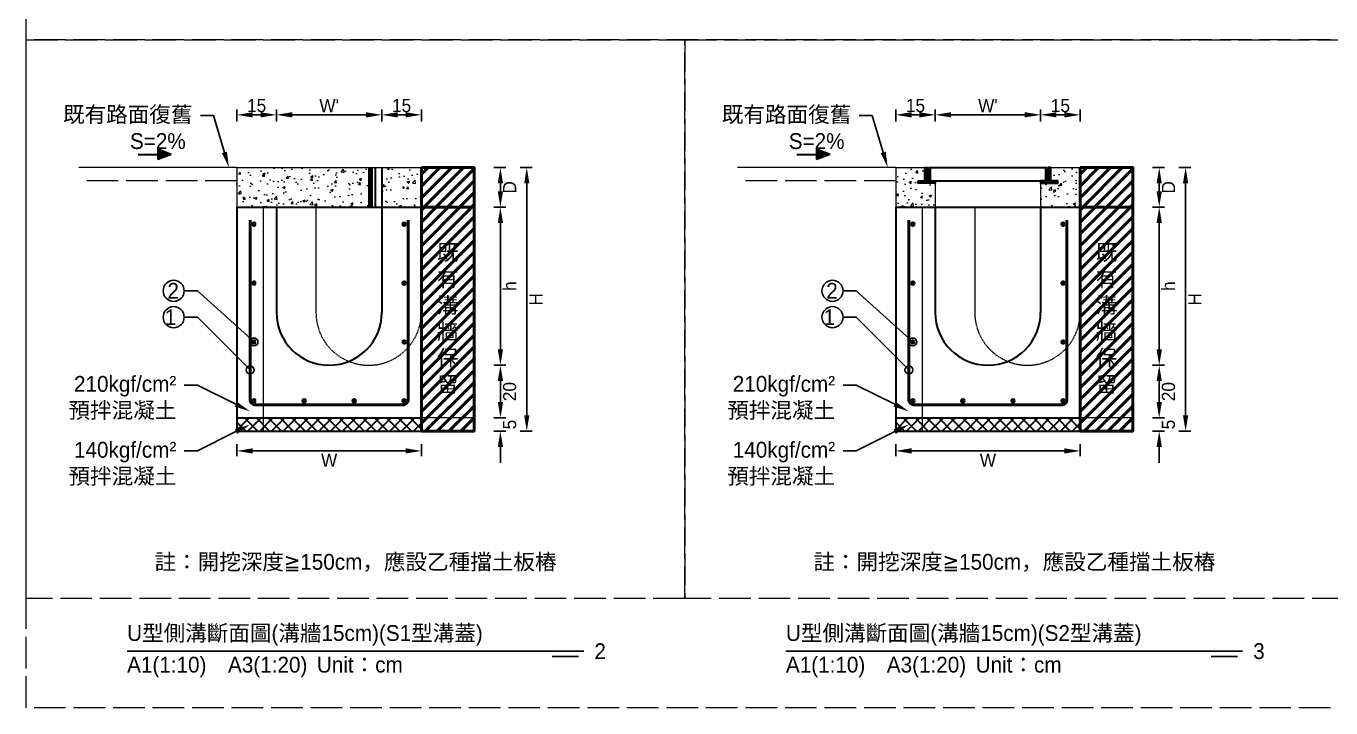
# Model space of a CAD drawing. Extents: x -8520 to 1950, y -2159 to 466.
# Drawn here: x -7590 to -7094.9, y -507 to -248.3 of the extents above; entities that cross this region are included whole.
import ezdxf
from ezdxf import colors
from ezdxf.entities.mleader import LeaderData, LeaderLine
from ezdxf.math import Vec2, Vec3

# ---------------------------------------------------------------- set-up
doc = ezdxf.new("R2010")
doc.units = 0
doc.header["$MEASUREMENT"] = 0
doc.linetypes.add('ACAD_ISO02W100', pattern=[15, 12, -3])
doc.linetypes.add('HIDDEN', pattern=[0.375, 0.25, -0.125])
for name, color, linetype, lineweight in [('一、3.基本-變更', 1, 'Continuous', 50), ('二、1.繪圖-既有設施', 8, 'Continuous', 20), ('二、2.繪圖-施作項目', 181, 'Continuous', 30), ('二、3.繪圖-排水流向', 170, 'Continuous', 30), ('二、4.繪圖-設計鋪面', 40, 'Continuous', 20), ('二、5.繪圖-鋼筋', 60, 'Continuous', 50), ('二、6.繪圖-其他施作項目', 35, 'Continuous', 30)]:
    doc.layers.add(name, color=color, linetype=linetype, lineweight=lineweight)
doc.layers.add('一、4.基本-隱藏', color=9, linetype='ACAD_ISO02W100', lineweight=20, plot=False)
doc.layers.add('三、3.文字-註解文字', color=2, linetype='Continuous')
doc.styles.add('次圖名(詳圖)', font='MS PGothic.ttf', dxfattribs={"height": 6})
doc.styles.add('註解文字(詳圖)', font='MS PGothic.ttf', dxfattribs={"height": 5})
doc.dimstyles.new('註解文字(詳圖)', dxfattribs={"dimtxt": 6, "dimasz": 6, "dimexe": 2, "dimexo": 5, "dimgap": 1, "dimtad": 2, "dimzin": 0, "dimdsep": 46, "dimtxsty": '註解文字(詳圖)', "dimcen": 0.1, "dimclrd": 256, "dimclre": 256, "dimclrt": 256, "dimadec": 0, "dimazin": 0, "dimtfac": 1, "dimtofl": 0, "dimtmove": 0, "dimatfit": 3, "dimfxlon": 1, "dimtolj": 1, "dimtzin": 0, "dimlwd": -1, "dimlwe": -1, "dimarcsym": 1})
pattern_1 = [(50, (-5904.236, -713.171), (9.109233, -0.796954), [0.9525, -10.4775]), (355, (-5904.236, -713.171), (-1.76217, 9.55284), [0.762, -8.38203]), (100.45144, (-5903.477, -713.2375), (7.34706, 8.75589), [0.8095, -8.90451]), (46.1842, (-5904.236, -710.631), (13.55395, -2.10212), [1.42875, -15.71625]), (96.6356, (-5903.107, -710.806), (11.87021, 12.37131), [1.21425, -13.35678]), (351.1842, (-5904.236, -710.631), (11.8702, 12.3713), [1.143, -12.57299]), (21, (-5902.966, -711.266), (7.58072, -5.11326), [0.9525, -10.4775]), (326, (-5902.966, -711.266), (3.0901, 9.2094), [0.762, -8.382]), (71.45144, (-5902.334, -711.692), (10.67082, 4.09614), [0.8095, -8.904497]), (37.5, (-5904.236, -713.171), (0.15443, 4.227752), [0, -8.2804, 0, -8.509, 0, -8.41375]), (7.5, (-5904.236, -713.171), (3.340983, 5.009029), [0, -4.8514, 0, -8.0899, 0, -3.20675]), (327.5, (-5907.0682, -713.171), (6.77953, -0.286437), [0, -3.175, 0, -9.906, 0, -13.1445]), (317.5, (-5908.338, -713.171), (7.40646, 1.271325), [0, -4.1275, 0, -6.5786, 0, -9.3345])]

# ---------------------------------------------------------------- blocks, each defined once
blk = doc.blocks.new('排水流向')
at = {"layer": '二、3.繪圖-排水流向'}
h = blk.add_hatch(color=256, dxfattribs=at)
h.dxf.hatch_style = 1
h.paths.add_polyline_path([(0, 1), (0, -1), (2.5, 0)])
for points in [[(-3.75, 0), (0, 0)], [(0, 1), (0, -1)], [(2.5, 0), (0, 1)], [(2.5, 0), (0, -1)]]:
    blk.add_lwpolyline(points, dxfattribs=at)
blk = doc.blocks.new('_Small')
at = {"color": 0, "linetype": 'ByBlock', "lineweight": -2}
blk.add_circle((0, 0), 0.25, dxfattribs=at)
blk = doc.blocks.new('*D323')
at = {"layer": 'Defpoints', "color": 0, "transparency": 16777216}
for p in [(-7245, -282), (-7245, -317), (-7205, -317)]:
    blk.add_point(p, dxfattribs=at)
at = {"layer": '三、3.文字-註解文字', "transparency": 16777216}
for p, q in [((-7245, -284.5), (-7245, -280)), ((-7211, -282), (-7239, -282)), ((-7205, -284.5), (-7205, -280))]:
    blk.add_line(p, q, dxfattribs=at)
for points in [[(-7239, -281), (-7239, -283), (-7245, -282)], [(-7211, -281), (-7211, -283), (-7205, -282)]]:
    blk.add_solid(points, dxfattribs=at)
at = {"layer": '三、3.文字-註解文字', "transparency": 16777216, "insert": (-7225, -278.5), "char_height": 5, "attachment_point": 5, "style": '註解文字(詳圖)'}
blk.add_mtext("\\A1;W'", dxfattribs=at)
blk = doc.blocks.new('*D324')
at = {"layer": 'Defpoints', "color": 0, "transparency": 16777216}
for p in [(-7260, -282), (-7260, -317), (-7245, -317)]:
    blk.add_point(p, dxfattribs=at)
at = {"layer": '三、3.文字-註解文字', "transparency": 16777216}
for p, q in [((-7260, -284.5), (-7260, -280)), ((-7251, -282), (-7254, -282)), ((-7245, -284.5), (-7245, -280))]:
    blk.add_line(p, q, dxfattribs=at)
for points in [[(-7254, -281), (-7254, -283), (-7260, -282)], [(-7251, -281), (-7251, -283), (-7245, -282)]]:
    blk.add_solid(points, dxfattribs=at)
at = {"layer": '三、3.文字-註解文字', "transparency": 16777216, "insert": (-7252.5, -278.5), "char_height": 5, "attachment_point": 5, "style": '註解文字(詳圖)'}
blk.add_mtext('\\A1;15', dxfattribs=at)
blk = doc.blocks.new('*D325')
at = {"layer": 'Defpoints', "color": 0, "transparency": 16777216}
for p in [(-7205, -282), (-7205, -317), (-7190, -317)]:
    blk.add_point(p, dxfattribs=at)
at = {"layer": '三、3.文字-註解文字', "transparency": 16777216}
for p, q in [((-7205, -284.5), (-7205, -280)), ((-7196, -282), (-7199, -282)), ((-7190, -284.5), (-7190, -280))]:
    blk.add_line(p, q, dxfattribs=at)
for points in [[(-7199, -281), (-7199, -283), (-7205, -282)], [(-7196, -281), (-7196, -283), (-7190, -282)]]:
    blk.add_solid(points, dxfattribs=at)
at = {"layer": '三、3.文字-註解文字', "transparency": 16777216, "insert": (-7197.5, -278.5), "char_height": 5, "attachment_point": 5, "style": '註解文字(詳圖)'}
blk.add_mtext('\\A1;15', dxfattribs=at)
blk = doc.blocks.new('*D326')
at = {"layer": 'Defpoints', "color": 0, "transparency": 16777216}
for p in [(-7495, -282), (-7495, -317), (-7455, -317)]:
    blk.add_point(p, dxfattribs=at)
at = {"layer": '三、3.文字-註解文字', "transparency": 16777216}
for p, q in [((-7495, -284.5), (-7495, -280)), ((-7461, -282), (-7489, -282)), ((-7455, -284.5), (-7455, -280))]:
    blk.add_line(p, q, dxfattribs=at)
for points in [[(-7489, -281), (-7489, -283), (-7495, -282)], [(-7461, -281), (-7461, -283), (-7455, -282)]]:
    blk.add_solid(points, dxfattribs=at)
at = {"layer": '三、3.文字-註解文字', "transparency": 16777216, "insert": (-7475, -278.5), "char_height": 5, "attachment_point": 5, "style": '註解文字(詳圖)'}
blk.add_mtext("\\A1;W'", dxfattribs=at)
blk = doc.blocks.new('*D327')
at = {"layer": 'Defpoints', "color": 0, "transparency": 16777216}
for p in [(-7510, -282), (-7510, -317), (-7495, -317)]:
    blk.add_point(p, dxfattribs=at)
at = {"layer": '三、3.文字-註解文字', "transparency": 16777216}
for p, q in [((-7510, -284.5), (-7510, -280)), ((-7501, -282), (-7504, -282)), ((-7495, -284.5), (-7495, -280))]:
    blk.add_line(p, q, dxfattribs=at)
for points in [[(-7504, -281), (-7504, -283), (-7510, -282)], [(-7501, -281), (-7501, -283), (-7495, -282)]]:
    blk.add_solid(points, dxfattribs=at)
at = {"layer": '三、3.文字-註解文字', "transparency": 16777216, "insert": (-7502.5, -278.5), "char_height": 5, "attachment_point": 5, "style": '註解文字(詳圖)'}
blk.add_mtext('\\A1;15', dxfattribs=at)
blk = doc.blocks.new('*D328')
at = {"layer": 'Defpoints', "color": 0, "transparency": 16777216}
for p in [(-7455, -282), (-7455, -317), (-7440, -317)]:
    blk.add_point(p, dxfattribs=at)
at = {"layer": '三、3.文字-註解文字', "transparency": 16777216}
for p, q in [((-7455, -284.5), (-7455, -280)), ((-7446, -282), (-7449, -282)), ((-7440, -284.5), (-7440, -280))]:
    blk.add_line(p, q, dxfattribs=at)
for points in [[(-7449, -281), (-7449, -283), (-7455, -282)], [(-7446, -281), (-7446, -283), (-7440, -282)]]:
    blk.add_solid(points, dxfattribs=at)
at = {"layer": '三、3.文字-註解文字', "transparency": 16777216, "insert": (-7447.5, -278.5), "char_height": 5, "attachment_point": 5, "style": '註解文字(詳圖)'}
blk.add_mtext('\\A1;15', dxfattribs=at)
blk = doc.blocks.new('*D337')
at = {"layer": 'Defpoints', "color": 0, "transparency": 16777216}
for p in [(-7260, -402), (-7190, -402), (-7260, -409.5)]:
    blk.add_point(p, dxfattribs=at)
at = {"layer": '三、3.文字-註解文字', "transparency": 16777216}
for p, q in [((-7260, -407), (-7260, -411.5)), ((-7196, -409.5), (-7254, -409.5)), ((-7190, -407), (-7190, -411.5))]:
    blk.add_line(p, q, dxfattribs=at)
for points in [[(-7254, -408.5), (-7254, -410.5), (-7260, -409.5)], [(-7196, -408.5), (-7196, -410.5), (-7190, -409.5)]]:
    blk.add_solid(points, dxfattribs=at)
at = {"layer": '三、3.文字-註解文字', "transparency": 16777216, "insert": (-7225, -413), "char_height": 5, "attachment_point": 5, "style": '註解文字(詳圖)'}
blk.add_mtext('\\A1;W', dxfattribs=at)
blk = doc.blocks.new('*D338')
at = {"layer": 'Defpoints', "color": 0, "transparency": 16777216}
for p in [(-7510, -402), (-7440, -402), (-7510, -409.5)]:
    blk.add_point(p, dxfattribs=at)
at = {"layer": '三、3.文字-註解文字', "transparency": 16777216}
for p, q in [((-7510, -407), (-7510, -411.5)), ((-7446, -409.5), (-7504, -409.5)), ((-7440, -407), (-7440, -411.5))]:
    blk.add_line(p, q, dxfattribs=at)
for points in [[(-7504, -408.5), (-7504, -410.5), (-7510, -409.5)], [(-7446, -408.5), (-7446, -410.5), (-7440, -409.5)]]:
    blk.add_solid(points, dxfattribs=at)
at = {"layer": '三、3.文字-註解文字', "transparency": 16777216, "insert": (-7475, -413), "char_height": 5, "attachment_point": 5, "style": '註解文字(詳圖)'}
blk.add_mtext('\\A1;W', dxfattribs=at)
blk = doc.blocks.new('*D351')
at = {"layer": 'Defpoints', "color": 0, "transparency": 16777216}
for p in [(-7225, -317), (-7160, -317), (-7225, -377)]:
    blk.add_point(p, dxfattribs=at)
at = {"layer": '三、3.文字-註解文字', "transparency": 16777216}
for p, q in [((-7162.5, -317), (-7158, -317)), ((-7160, -371), (-7160, -323)), ((-7162.5, -377), (-7158, -377))]:
    blk.add_line(p, q, dxfattribs=at)
for points in [[(-7161, -323), (-7159, -323), (-7160, -317)], [(-7161, -371), (-7159, -371), (-7160, -377)]]:
    blk.add_solid(points, dxfattribs=at)
at = {"layer": '三、3.文字-註解文字', "transparency": 16777216, "insert": (-7156.5, -347), "char_height": 5, "attachment_point": 5, "rotation": 90, "style": '註解文字(詳圖)'}
blk.add_mtext('\\A1;h', dxfattribs=at)
blk = doc.blocks.new('*D352')
at = {"layer": 'Defpoints', "color": 0, "transparency": 16777216}
for p in [(-7225, -377), (-7225, -397), (-7160, -397)]:
    blk.add_point(p, dxfattribs=at)
at = {"layer": '三、3.文字-註解文字', "transparency": 16777216}
for p, q in [((-7162.5, -377), (-7158, -377)), ((-7160, -383), (-7160, -391)), ((-7162.5, -397), (-7158, -397))]:
    blk.add_line(p, q, dxfattribs=at)
for points in [[(-7161, -383), (-7159, -383), (-7160, -377)], [(-7161, -391), (-7159, -391), (-7160, -397)]]:
    blk.add_solid(points, dxfattribs=at)
at = {"layer": '三、3.文字-註解文字', "transparency": 16777216, "insert": (-7156.5, -387), "char_height": 5, "attachment_point": 5, "rotation": 90, "style": '註解文字(詳圖)'}
blk.add_mtext('\\A1;20', dxfattribs=at)
blk = doc.blocks.new('*D353')
at = {"layer": 'Defpoints', "color": 0, "transparency": 16777216}
for p in [(-7225, -397), (-7225, -402), (-7160, -402)]:
    blk.add_point(p, dxfattribs=at)
at = {"layer": '三、3.文字-註解文字', "transparency": 16777216}
for p, q in [((-7160, -391), (-7160, -385)), ((-7162.5, -397), (-7158, -397)), ((-7162.5, -402), (-7158, -402)), ((-7160, -408), (-7160, -414))]:
    blk.add_line(p, q, dxfattribs=at)
for points in [[(-7161, -391), (-7159, -391), (-7160, -397)], [(-7161, -408), (-7159, -408), (-7160, -402)]]:
    blk.add_solid(points, dxfattribs=at)
at = {"layer": '三、3.文字-註解文字', "transparency": 16777216, "insert": (-7156.5, -399.5), "char_height": 5, "attachment_point": 5, "rotation": 90, "style": '註解文字(詳圖)'}
blk.add_mtext('\\A1;5', dxfattribs=at)
blk = doc.blocks.new('*D354')
at = {"layer": 'Defpoints', "color": 0, "transparency": 16777216}
for p in [(-7170, -302), (-7160, -302), (-7170, -317)]:
    blk.add_point(p, dxfattribs=at)
at = {"layer": '三、3.文字-註解文字', "transparency": 16777216}
for p, q in [((-7162.5, -302), (-7158, -302)), ((-7160, -311), (-7160, -308)), ((-7162.5, -317), (-7158, -317))]:
    blk.add_line(p, q, dxfattribs=at)
for points in [[(-7161, -308), (-7159, -308), (-7160, -302)], [(-7161, -311), (-7159, -311), (-7160, -317)]]:
    blk.add_solid(points, dxfattribs=at)
at = {"layer": '三、3.文字-註解文字', "transparency": 16777216, "insert": (-7156.5, -309.5), "char_height": 5, "attachment_point": 5, "rotation": 90, "style": '註解文字(詳圖)'}
blk.add_mtext('\\A1;D', dxfattribs=at)
blk = doc.blocks.new('*D355')
at = {"layer": 'Defpoints', "color": 0, "transparency": 16777216}
for p in [(-7170, -302), (-7150, -302), (-7170, -402)]:
    blk.add_point(p, dxfattribs=at)
at = {"layer": '三、3.文字-註解文字', "transparency": 16777216}
for p, q in [((-7152.5, -302), (-7148, -302)), ((-7150, -396), (-7150, -308)), ((-7152.5, -402), (-7148, -402))]:
    blk.add_line(p, q, dxfattribs=at)
for points in [[(-7151, -308), (-7149, -308), (-7150, -302)], [(-7151, -396), (-7149, -396), (-7150, -402)]]:
    blk.add_solid(points, dxfattribs=at)
at = {"layer": '三、3.文字-註解文字', "transparency": 16777216, "insert": (-7146.5, -352), "char_height": 5, "attachment_point": 5, "rotation": 90, "style": '註解文字(詳圖)'}
blk.add_mtext('\\A1;H', dxfattribs=at)
blk = doc.blocks.new('*D356')
at = {"layer": 'Defpoints', "color": 0, "transparency": 16777216}
for p in [(-7475, -317), (-7410, -317), (-7475, -377)]:
    blk.add_point(p, dxfattribs=at)
at = {"layer": '三、3.文字-註解文字', "transparency": 16777216}
for p, q in [((-7412.5, -317), (-7408, -317)), ((-7410, -371), (-7410, -323)), ((-7412.5, -377), (-7408, -377))]:
    blk.add_line(p, q, dxfattribs=at)
for points in [[(-7411, -323), (-7409, -323), (-7410, -317)], [(-7411, -371), (-7409, -371), (-7410, -377)]]:
    blk.add_solid(points, dxfattribs=at)
at = {"layer": '三、3.文字-註解文字', "transparency": 16777216, "insert": (-7406.5, -347), "char_height": 5, "attachment_point": 5, "rotation": 90, "style": '註解文字(詳圖)'}
blk.add_mtext('\\A1;h', dxfattribs=at)
blk = doc.blocks.new('*D357')
at = {"layer": 'Defpoints', "color": 0, "transparency": 16777216}
for p in [(-7475, -377), (-7475, -397), (-7410, -397)]:
    blk.add_point(p, dxfattribs=at)
at = {"layer": '三、3.文字-註解文字', "transparency": 16777216}
for p, q in [((-7412.5, -377), (-7408, -377)), ((-7410, -383), (-7410, -391)), ((-7412.5, -397), (-7408, -397))]:
    blk.add_line(p, q, dxfattribs=at)
for points in [[(-7411, -383), (-7409, -383), (-7410, -377)], [(-7411, -391), (-7409, -391), (-7410, -397)]]:
    blk.add_solid(points, dxfattribs=at)
at = {"layer": '三、3.文字-註解文字', "transparency": 16777216, "insert": (-7406.5, -387), "char_height": 5, "attachment_point": 5, "rotation": 90, "style": '註解文字(詳圖)'}
blk.add_mtext('\\A1;20', dxfattribs=at)
blk = doc.blocks.new('*D358')
at = {"layer": 'Defpoints', "color": 0, "transparency": 16777216}
for p in [(-7475, -397), (-7475, -402), (-7410, -402)]:
    blk.add_point(p, dxfattribs=at)
at = {"layer": '三、3.文字-註解文字', "transparency": 16777216}
for p, q in [((-7410, -391), (-7410, -385)), ((-7412.5, -397), (-7408, -397)), ((-7412.5, -402), (-7408, -402)), ((-7410, -408), (-7410, -414))]:
    blk.add_line(p, q, dxfattribs=at)
for points in [[(-7411, -391), (-7409, -391), (-7410, -397)], [(-7411, -408), (-7409, -408), (-7410, -402)]]:
    blk.add_solid(points, dxfattribs=at)
at = {"layer": '三、3.文字-註解文字', "transparency": 16777216, "insert": (-7406.5, -399.5), "char_height": 5, "attachment_point": 5, "rotation": 90, "style": '註解文字(詳圖)'}
blk.add_mtext('\\A1;5', dxfattribs=at)
blk = doc.blocks.new('*D359')
at = {"layer": 'Defpoints', "color": 0, "transparency": 16777216}
for p in [(-7420, -302), (-7410, -302), (-7420, -317)]:
    blk.add_point(p, dxfattribs=at)
at = {"layer": '三、3.文字-註解文字', "transparency": 16777216}
for p, q in [((-7412.5, -302), (-7408, -302)), ((-7410, -311), (-7410, -308)), ((-7412.5, -317), (-7408, -317))]:
    blk.add_line(p, q, dxfattribs=at)
for points in [[(-7411, -308), (-7409, -308), (-7410, -302)], [(-7411, -311), (-7409, -311), (-7410, -317)]]:
    blk.add_solid(points, dxfattribs=at)
at = {"layer": '三、3.文字-註解文字', "transparency": 16777216, "insert": (-7406.5, -309.5), "char_height": 5, "attachment_point": 5, "rotation": 90, "style": '註解文字(詳圖)'}
blk.add_mtext('\\A1;D', dxfattribs=at)
blk = doc.blocks.new('*D360')
at = {"layer": 'Defpoints', "color": 0, "transparency": 16777216}
for p in [(-7420, -302), (-7400, -302), (-7420, -402)]:
    blk.add_point(p, dxfattribs=at)
at = {"layer": '三、3.文字-註解文字', "transparency": 16777216}
for p, q in [((-7402.5, -302), (-7398, -302)), ((-7400, -396), (-7400, -308)), ((-7402.5, -402), (-7398, -402))]:
    blk.add_line(p, q, dxfattribs=at)
for points in [[(-7401, -308), (-7399, -308), (-7400, -302)], [(-7401, -396), (-7399, -396), (-7400, -402)]]:
    blk.add_solid(points, dxfattribs=at)
at = {"layer": '三、3.文字-註解文字', "transparency": 16777216, "insert": (-7396.5, -352), "char_height": 5, "attachment_point": 5, "rotation": 90, "style": '註解文字(詳圖)'}
blk.add_mtext('\\A1;H', dxfattribs=at)

msp = doc.modelspace()

# ---------------------------------------------------------------- hatches: boundary and pattern name
at = {"layer": '一、3.基本-變更'}
h = msp.add_hatch(dxfattribs=at)
h.set_pattern_fill('ANSI31', color=256)
h.set_pattern_definition([(45, (-6154.236, -751.9498), (-2.245064, 2.245064), [])])
h.paths.add_polyline_path([(-7440, -317), (-7420, -317), (-7420, -302), (-7440, -302)])
h = msp.add_hatch(dxfattribs=at)
h.set_pattern_fill('ANSI31', color=256)
h.set_pattern_definition([(45, (-5904.236, -751.9498), (-2.245064, 2.245064), [])])
h.paths.add_polyline_path([(-7190, -317), (-7170, -317), (-7170, -302), (-7190, -302)])
h = msp.add_hatch(dxfattribs=at)
h.set_pattern_fill('ANSI31', color=256)
h.set_pattern_definition([(45, (-7571.34, -934.4594), (-2.245064, 2.245064), [])])
h.paths.add_polyline_path([(-7420, -317), (-7440, -317), (-7440, -397), (-7420, -397)])
h.paths.add_polyline_path([(-7420, -397), (-7440, -397), (-7440, -402), (-7420, -402)])
h = msp.add_hatch(dxfattribs=at)
h.set_pattern_fill('ANSI31', color=256)
h.set_pattern_definition([(45, (-7321.34, -934.4594), (-2.245064, 2.245064), [])])
h.paths.add_polyline_path([(-7170, -317), (-7190, -317), (-7190, -397), (-7170, -397)])
h.paths.add_polyline_path([(-7170, -397), (-7190, -397), (-7190, -402), (-7170, -402)])
at = {"layer": '二、1.繪圖-既有設施'}
h = msp.add_hatch(dxfattribs=at)
h.set_pattern_fill('AR-CONC', color=256, scale=0.05)
h.set_pattern_definition([(50, (-6154.236, -751.95), (9.109233, -0.796954), [0.9525, -10.4775]), (355, (-6154.236, -751.95), (-1.76217, 9.55284), [0.762, -8.38203]), (100.45144, (-6153.477, -752.016), (7.34706, 8.75589), [0.8095, -8.90451]), (46.1842, (-6154.236, -749.41), (13.55395, -2.10212), [1.42875, -15.71625]), (96.6356, (-6153.107, -749.585), (11.87021, 12.37131), [1.21425, -13.35678]), (351.1842, (-6154.236, -749.41), (11.8702, 12.3713), [1.143, -12.57299]), (21, (-6152.966, -750.045), (7.58072, -5.11326), [0.9525, -10.4775]), (326, (-6152.966, -750.045), (3.0901, 9.2094), [0.762, -8.382]), (71.45144, (-6152.334, -750.471), (10.67082, 4.09614), [0.8095, -8.904497]), (37.5, (-6154.236, -751.9498), (0.15443, 4.227752), [0, -8.2804, 0, -8.509, 0, -8.41375]), (7.5, (-6154.236, -751.95), (3.340983, 5.009029), [0, -4.8514, 0, -8.0899, 0, -3.20675]), (327.5, (-6157.0682, -751.9498), (6.77953, -0.286437), [0, -3.175, 0, -9.906, 0, -13.1445]), (317.5, (-6158.338, -751.95), (7.40646, 1.271325), [0, -4.1275, 0, -6.5786, 0, -9.3345])])
h.paths.add_polyline_path([(-7510, -302), (-7510, -317), (-7460, -317), (-7460, -302)])
h.paths.add_polyline_path([(-7440, -302), (-7455, -302), (-7455, -317), (-7440, -317)])
h = msp.add_hatch(dxfattribs=at)
h.set_pattern_fill('AR-CONC', color=256, scale=0.05)
h.set_pattern_definition(pattern_1)
h.paths.add_polyline_path([(-7260, -317), (-7245, -317), (-7245, -307.9), (-7251.5, -307.9), (-7251.5, -307), (-7248.9, -307), (-7248.9, -302), (-7260, -302)])
h = msp.add_hatch(dxfattribs=at)
h.set_pattern_fill('AR-CONC', color=256, scale=0.05)
h.set_pattern_definition(pattern_1)
h.paths.add_polyline_path([(-7198.5, -307.9), (-7205, -307.9), (-7205, -317), (-7190, -317), (-7190, -302), (-7201.1, -302), (-7201.1, -307), (-7198.5, -307)])
at = {"layer": '二、2.繪圖-施作項目'}
h = msp.add_hatch(dxfattribs=at)
h.set_pattern_fill('ANSI37', color=256)
h.set_pattern_definition([(45, (-7571.34, -934.4594), (-2.245064, 2.245064), []), (135, (-7571.34, -934.4594), (-2.245064, -2.245064), [])])
h.paths.add_polyline_path([(-7510, -397), (-7510, -402), (-7440, -402), (-7440, -397)])
h = msp.add_hatch(dxfattribs=at)
h.set_pattern_fill('ANSI37', color=256)
h.set_pattern_definition([(45, (-7321.34, -934.4594), (-2.245064, 2.245064), []), (135, (-7321.34, -934.4594), (-2.245064, -2.245064), [])])
h.paths.add_polyline_path([(-7260, -397), (-7260, -402), (-7190, -402), (-7190, -397)])
at = {"layer": '二、5.繪圖-鋼筋'}
h = msp.add_hatch(color=256, dxfattribs=at)
h.dxf.hatch_style = 1
h.paths.add_polyline_path([(-7503, -323.5, 1), (-7504, -323.5, 1)])
h = msp.add_hatch(color=256, dxfattribs=at)
h.dxf.hatch_style = 1
h.paths.add_polyline_path([(-7446, -323.5, 1), (-7447, -323.5, 1)])
h = msp.add_hatch(color=256, dxfattribs=at)
h.dxf.hatch_style = 1
h.paths.add_polyline_path([(-7253, -323.5, 1), (-7254, -323.5, 1)])
h = msp.add_hatch(color=256, dxfattribs=at)
h.dxf.hatch_style = 1
h.paths.add_polyline_path([(-7196, -323.5, 1), (-7197, -323.5, 1)])
h = msp.add_hatch(color=256, dxfattribs=at)
h.dxf.hatch_style = 1
h.paths.add_polyline_path([(-7503, -345.84, 1), (-7504, -345.84, 1)])
h = msp.add_hatch(color=256, dxfattribs=at)
h.dxf.hatch_style = 1
h.paths.add_polyline_path([(-7446, -345.84, 1), (-7447, -345.84, 1)])
h = msp.add_hatch(color=256, dxfattribs=at)
h.dxf.hatch_style = 1
h.paths.add_polyline_path([(-7253, -345.84, 1), (-7254, -345.84, 1)])
h = msp.add_hatch(color=256, dxfattribs=at)
h.dxf.hatch_style = 1
h.paths.add_polyline_path([(-7196, -345.84, 1), (-7197, -345.84, 1)])
h = msp.add_hatch(color=256, dxfattribs=at)
h.dxf.hatch_style = 1
h.paths.add_polyline_path([(-7503, -368.17, 1), (-7504, -368.17, 1)])
h = msp.add_hatch(color=256, dxfattribs=at)
h.dxf.hatch_style = 1
h.paths.add_polyline_path([(-7446, -368.17, 1), (-7447, -368.17, 1)])
h = msp.add_hatch(color=256, dxfattribs=at)
h.dxf.hatch_style = 1
h.paths.add_polyline_path([(-7253, -368.17, 1), (-7254, -368.17, 1)])
h = msp.add_hatch(color=256, dxfattribs=at)
h.dxf.hatch_style = 1
h.paths.add_polyline_path([(-7196, -368.17, 1), (-7197, -368.17, 1)])
h = msp.add_hatch(color=256, dxfattribs=at)
h.dxf.hatch_style = 1
h.paths.add_polyline_path([(-7503, -390.5, 1), (-7504, -390.5, 1)])
h = msp.add_hatch(color=256, dxfattribs=at)
h.dxf.hatch_style = 1
h.paths.add_polyline_path([(-7484, -390.5, 1), (-7485, -390.5, 1)])
h = msp.add_hatch(color=256, dxfattribs=at)
h.dxf.hatch_style = 1
h.paths.add_polyline_path([(-7465, -390.5, 1), (-7466, -390.5, 1)])
h = msp.add_hatch(color=256, dxfattribs=at)
h.dxf.hatch_style = 1
h.paths.add_polyline_path([(-7446, -390.5, 1), (-7447, -390.5, 1)])
h = msp.add_hatch(color=256, dxfattribs=at)
h.dxf.hatch_style = 1
h.paths.add_polyline_path([(-7253, -390.5, 1), (-7254, -390.5, 1)])
h = msp.add_hatch(color=256, dxfattribs=at)
h.dxf.hatch_style = 1
h.paths.add_polyline_path([(-7234, -390.5, 1), (-7235, -390.5, 1)])
h = msp.add_hatch(color=256, dxfattribs=at)
h.dxf.hatch_style = 1
h.paths.add_polyline_path([(-7215, -390.5, 1), (-7216, -390.5, 1)])
h = msp.add_hatch(color=256, dxfattribs=at)
h.dxf.hatch_style = 1
h.paths.add_polyline_path([(-7196, -390.5, 1), (-7197, -390.5, 1)])
at = {"layer": '二、6.繪圖-其他施作項目'}
h = msp.add_hatch(dxfattribs=at)
h.set_pattern_fill('ANSI31', color=256, scale=0.1)
h.set_pattern_definition([(45, (-5533.49114, -1606.28593), (-0.224506403, 0.224506403), [])])
h.paths.add_polyline_path([(-7248.9, -307), (-7251.5, -307), (-7251.5, -307.9), (-7245, -307.9), (-7245, -307), (-7248, -307), (-7248, -302), (-7248.9, -302)])
h.paths.add_polyline_path([(-7201.1, -302), (-7202, -302), (-7202, -307), (-7205, -307), (-7205, -307.9), (-7198.5, -307.9), (-7198.5, -307), (-7201.1, -307)])

# ---------------------------------------------------------------- linework, layer by layer
at = {"layer": '一、3.基本-變更'}
for points in [[(-7440, -302), (-7420, -302), (-7420, -317), (-7440, -317)], [(-7190, -302), (-7170, -302), (-7170, -317), (-7190, -317)], [(-7420, -317), (-7440, -317), (-7440, -402), (-7420, -402)], [(-7170, -317), (-7190, -317), (-7190, -402), (-7170, -402)]]:
    msp.add_lwpolyline(points, close=True, dxfattribs=at)
at = {"layer": '一、4.基本-隱藏'}
for points in [[(-7590, 0), (-6810, 0), (-6810, -253.5), (-7590, -253.5)], [(-7590, 0), (-6810, 0), (-6810, -507), (-7590, -507)], [(-7590, 0), (-6810, 0), (-6810, -507), (-7590, -507)], [(-7590, -253.5), (-7340, -253.5), (-7340, -465.5), (-7590, -465.5)], [(-7340, -253.5), (-7090, -253.5), (-7090, -465.5), (-7340, -465.5)]]:
    msp.add_lwpolyline(points, close=True, dxfattribs=at)
at = {"layer": '一、4.基本-隱藏', "linetype": 'HIDDEN'}
for points in [[(-7420, -317), (-7500, -317)], [(-7500, -317), (-7500, -402)], [(-7480, -317), (-7480, -357)], [(-7440, -317), (-7440, -357)], [(-7420, -317), (-7420, -402)], [(-7250, -317), (-7250, -402)], [(-7170, -317), (-7250, -317)], [(-7230, -317), (-7230, -357)], [(-7190, -317), (-7190, -357)], [(-7170, -317), (-7170, -402)], [(-7420, -397), (-7500, -397)], [(-7170, -397), (-7250, -397)], [(-7420, -402), (-7500, -402)], [(-7170, -402), (-7250, -402)]]:
    msp.add_lwpolyline(points, dxfattribs=at)
for centre in [(-7460, -357), (-7210, -357)]:
    msp.add_arc(centre, 20, 180, 0, dxfattribs=at)
at = {"layer": '三、3.文字-註解文字'}
for points in [[(-7551.66, -485.5), (-7378.34, -485.5)], [(-7380.34, -487.5), (-7390.34, -487.5)], [(-7301.66, -485.5), (-7128.34, -485.5)], [(-7130.34, -487.5), (-7140.34, -487.5)]]:
    msp.add_lwpolyline(points, dxfattribs=at)
for centre in [(-7534, -348.76), (-7284, -348.76), (-7534, -358.76), (-7284, -358.76)]:
    msp.add_circle(centre, 4, dxfattribs=at)
at = {"layer": '二、1.繪圖-既有設施'}
for points in [[(-7510, -302), (-7440, -302)], [(-7510, -302), (-7510, -317)], [(-7440, -302), (-7440, -317)], [(-7260, -302), (-7248.9, -302)], [(-7260, -302), (-7260, -317)], [(-7201.1, -302), (-7190, -302)], [(-7190, -302), (-7190, -317)], [(-7245, -307), (-7245, -317)], [(-7205, -307), (-7205, -317)], [(-7510, -317), (-7440, -317)], [(-7260, -317), (-7245, -317)], [(-7205, -317), (-7190, -317)]]:
    msp.add_lwpolyline(points, dxfattribs=at)
at = {"layer": '二、1.繪圖-既有設施', "linetype": 'HIDDEN'}
msp.add_lwpolyline([(-7245, -317), (-7205, -317)], dxfattribs=at)
at = {"layer": '二、2.繪圖-施作項目'}
for points in [[(-7510, -317), (-7440, -317)], [(-7510, -317), (-7510, -402)], [(-7495, -317), (-7495, -357)], [(-7455, -317), (-7455, -357)], [(-7440, -317), (-7440, -402)], [(-7260, -317), (-7260, -402)], [(-7260, -317), (-7190, -317)], [(-7245, -317), (-7245, -357)], [(-7205, -317), (-7205, -357)], [(-7190, -317), (-7190, -402)], [(-7510, -397), (-7440, -397)], [(-7260, -397), (-7190, -397)], [(-7510, -402), (-7440, -402)], [(-7260, -402), (-7190, -402)]]:
    msp.add_lwpolyline(points, dxfattribs=at)
for centre in [(-7475, -357), (-7225, -357)]:
    msp.add_arc(centre, 20, 180, 0, dxfattribs=at)
at = {"layer": '二、4.繪圖-設計鋪面'}
for points in [[(-7510, -302), (-7570, -302)], [(-7260, -302), (-7320, -302)]]:
    msp.add_lwpolyline(points, dxfattribs=at)
at = {"layer": '二、4.繪圖-設計鋪面', "linetype": 'ACAD_ISO02W100'}
for points in [[(-7510, -307), (-7570, -307)], [(-7260, -307), (-7320, -307)]]:
    msp.add_lwpolyline(points, dxfattribs=at)
at = {"layer": '二、5.繪圖-鋼筋'}
for points in [[(-7505, -322), (-7505, -390, 0.4142136), (-7503, -392), (-7447, -392, 0.4142136), (-7445, -390), (-7445, -322)], [(-7255, -322), (-7255, -390, 0.4142136), (-7253, -392), (-7197, -392, 0.4142136), (-7195, -390), (-7195, -322)]]:
    msp.add_lwpolyline(points, format="xyb", dxfattribs=at)
for centre in [(-7503.5, -323.5), (-7446.5, -323.5), (-7253.5, -323.5), (-7196.5, -323.5), (-7503.5, -345.84), (-7446.5, -345.84), (-7253.5, -345.84), (-7196.5, -345.84), (-7503.5, -368.17), (-7446.5, -368.17), (-7253.5, -368.17), (-7196.5, -368.17), (-7503.5, -390.5), (-7484.5, -390.5), (-7465.5, -390.5), (-7446.5, -390.5), (-7253.5, -390.5), (-7234.5, -390.5), (-7215.5, -390.5), (-7196.5, -390.5)]:
    msp.add_circle(centre, 0.5, dxfattribs=at)
at = {"layer": '二、6.繪圖-其他施作項目'}
for points in [[(-7460, -302), (-7460, -317)], [(-7459.425, -302), (-7459.425, -317)], [(-7458.75, -302), (-7458.75, -317)], [(-7457.5, -302), (-7457.5, -317)], [(-7455, -302), (-7455, -317)], [(-7247.5, -302), (-7247.5, -307)], [(-7247.5, -302), (-7202.5, -302)], [(-7246.9, -302), (-7246.9, -307)], [(-7203.1, -302), (-7203.1, -307)], [(-7202.5, -302), (-7202.5, -307)], [(-7247.5, -307), (-7202.5, -307)]]:
    msp.add_lwpolyline(points, dxfattribs=at)
for points in [[(-7251.5, -307), (-7248.9, -307), (-7248.9, -302), (-7248, -302), (-7248, -307), (-7245, -307), (-7245, -307.9), (-7251.5, -307.9)], [(-7201.1, -302), (-7202, -302), (-7202, -307), (-7205, -307), (-7205, -307.9), (-7198.5, -307.9), (-7198.5, -307), (-7201.1, -307)]]:
    msp.add_lwpolyline(points, close=True, dxfattribs=at)

# ---------------------------------------------------------------- block references
at = {"xscale": 2, "yscale": 2, "zscale": 2}
for p in [(-7540, -297), (-7290, -297)]:
    msp.add_blockref('排水流向', p, dxfattribs=at)

# ---------------------------------------------------------------- texts
at = {"layer": '三、3.文字-註解文字', "char_height": 6}
for s, width, gutter_width, insert, attachment_point, style in [('{\\fMS PGothic|b0|i0|c128|p34;既有溝牆}保留', 6, 30, (-7430, -359.5), 5, '次圖名(詳圖)'), ('{\\fMS PGothic|b0|i0|c128|p34;既有溝牆}保留', 6, 30, (-7180, -359.5), 5, '次圖名(詳圖)'), ('{\\fMS PGothic|b0|i0|c128|p34;註：開挖深度≧150cm，應設乙種擋土板樁}', 156.49231, 30, (-7465, -452), 5, '註解文字(詳圖)'), ('{\\fMS PGothic|b0|i0|c128|p34;註：開挖深度≧150cm，應設乙種擋土板樁}', 156.49231, 30, (-7215, -452), 5, '註解文字(詳圖)'), ('{\\fMS PGothic|b0|i0|c128|p34;U型側溝斷面圖(溝牆15cm)}(S1型溝蓋)', 143.40617, 15, (-7551.66, -479.5), 4, '次圖名(詳圖)'), ('{\\fMS PGothic|b0|i0|c128|p34;U型側溝斷面圖}(溝牆15cm){\\fMS PGothic|b0|i0|c128|p34;(S2型溝蓋)}', 142.18757, 15, (-7301.66, -479.5), 4, '次圖名(詳圖)'), ('2', 3, 15, (-7374.34, -485.5), 4, '次圖名(詳圖)'), ('3', 3, 15, (-7124.34, -485.5), 4, '次圖名(詳圖)'), ('A1(1:10)\u3000A3(1:20){\\fMS PGothic|b0|i0|c128|p34;^IUnit：cm}', 136.03259, 15, (-7551.66, -491.5), 4, '次圖名(詳圖)'), ('A1(1:10)\u3000A3(1:20){\\fMS PGothic|b0|i0|c128|p34;^IUnit：cm}', 136.03259, 15, (-7301.66, -491.5), 4, '次圖名(詳圖)')]:
    msp.add_mtext_dynamic_manual_height_columns(s, width=width, gutter_width=gutter_width, heights=[0], dxfattribs=dict(at, insert=insert, attachment_point=attachment_point, style=style))
at = {"layer": '二、3.繪圖-排水流向', "char_height": 6, "attachment_point": 5, "style": '註解文字(詳圖)'}
for insert in [(-7540, -292), (-7290, -292)]:
    msp.add_mtext_dynamic_manual_height_columns('{\\fMS PGothic|b0|i0|c128|p34;S=2%}', width=10.17412, gutter_width=30, heights=[0], dxfattribs=dict(at, insert=insert))

# ---------------------------------------------------------------- dimensions: what is measured, and where the dimension line sits
at = {"layer": '三、3.文字-註解文字'}
for base, p1, p2, text, picture, middle in [((-7510, -282), (-7495, -317), (-7510, -317), '15', '*D327', (-7502.5, -278.5)), ((-7495, -282), (-7455, -317), (-7495, -317), "W'", '*D326', (-7475, -278.5)), ((-7455, -282), (-7440, -317), (-7455, -317), '15', '*D328', (-7447.5, -278.5)), ((-7260, -282), (-7245, -317), (-7260, -317), '15', '*D324', (-7252.5, -278.5)), ((-7245, -282), (-7205, -317), (-7245, -317), "W'", '*D323', (-7225, -278.5)), ((-7205, -282), (-7190, -317), (-7205, -317), '15', '*D325', (-7197.5, -278.5)), ((-7510, -409.5), (-7440, -402), (-7510, -402), 'W', '*D338', (-7475, -413)), ((-7260, -409.5), (-7190, -402), (-7260, -402), 'W', '*D337', (-7225, -413))]:
    dim = msp.add_linear_dim(base=base, p1=p1, p2=p2, text=text, dimstyle='註解文字(詳圖)', dxfattribs=at)
    dim.commit()
    dim.dimension.update_dxf_attribs({"geometry": picture, "text_midpoint": middle})
for base, p1, p2, text, picture, middle in [((-7410, -302), (-7420, -317), (-7420, -302), 'D', '*D359', (-7406.5, -309.5)), ((-7400, -302), (-7420, -402), (-7420, -302), 'H', '*D360', (-7396.5, -352)), ((-7160, -302), (-7170, -317), (-7170, -302), 'D', '*D354', (-7156.5, -309.5)), ((-7150, -302), (-7170, -402), (-7170, -302), 'H', '*D355', (-7146.5, -352)), ((-7410, -317), (-7475, -377), (-7475, -317), 'h', '*D356', (-7406.5, -347)), ((-7160, -317), (-7225, -377), (-7225, -317), 'h', '*D351', (-7156.5, -347)), ((-7410, -397), (-7475, -377), (-7475, -397), '20', '*D357', (-7406.5, -387)), ((-7160, -397), (-7225, -377), (-7225, -397), '20', '*D352', (-7156.5, -387)), ((-7410, -402), (-7475, -397), (-7475, -402), '5', '*D358', (-7406.5, -399.5)), ((-7160, -402), (-7225, -397), (-7225, -402), '5', '*D353', (-7156.5, -399.5))]:
    dim = msp.add_linear_dim(base=base, p1=p1, p2=p2, angle=90, text=text, dimstyle='註解文字(詳圖)', dxfattribs=at)
    dim.commit()
    dim.dimension.update_dxf_attribs({"geometry": picture, "text_midpoint": middle})

# ---------------------------------------------------------------- leaders
ml = msp.add_multileader_mtext('Standard', dxfattribs=at)
ml.set_content('既有路面復舊', color=256, style='註解文字(詳圖)')
ml.set_leader_properties(color=256, linetype='ByLayer', lineweight=-1)
ml.build(insert=Vec2(0, 0))
ml.multileader.update_dxf_attribs({"dogleg_length": 5, "arrow_head_size": 6})
ctx = ml.context
ctx.base_point, ctx.char_height, ctx.arrow_head_size, ctx.landing_gap_size, ctx.plane_origin = Vec3(-7581.216, -282.25), 6, 6, 3, Vec3(-7597.851, -260.337)
ctx.text_align_type = 2
notes = []
notes.append((ctx, [(1, (1, 1, 0), (-7518.875, -282.25), (-1, 0), 5, [(0, [(-7513.02, -302)], 0, [])])]))
ctx.mtext.insert, ctx.mtext.alignment, ctx.mtext.flow_direction = Vec3(-7526.875, -278.841), 3, 5
ml = msp.add_multileader_mtext('Standard', dxfattribs=at)
ml.set_content('既有路面復舊', color=256, style='註解文字(詳圖)')
ml.set_leader_properties(color=256, linetype='ByLayer', lineweight=-1)
ml.build(insert=Vec2(0, 0))
ml.multileader.update_dxf_attribs({"dogleg_length": 5, "arrow_head_size": 6})
ctx = ml.context
ctx.base_point, ctx.char_height, ctx.arrow_head_size, ctx.landing_gap_size, ctx.plane_origin = Vec3(-7331.216, -282.25), 6, 6, 3, Vec3(-7347.851, -260.337)
ctx.text_align_type = 2
notes.append((ctx, [(1, (1, 1, 0), (-7268.875, -282.25), (-1, 0), 5, [(0, [(-7263.02, -302)], 0, [])])]))
ctx.mtext.insert, ctx.mtext.alignment, ctx.mtext.flow_direction = Vec3(-7276.875, -278.841), 3, 5
ml = msp.add_multileader_mtext('Standard', dxfattribs=at)
ml.set_content('2', color=256, style='註解文字(詳圖)')
ml.set_leader_properties(color=256, linetype='ByLayer', lineweight=-1)
ml.set_arrow_properties(name='SMALL')
ml.build(insert=Vec2(0, 0))
ml.multileader.update_dxf_attribs({"dogleg_length": 5, "arrow_head_size": 6})
ctx = ml.context
ctx.base_point, ctx.char_height, ctx.arrow_head_size, ctx.plane_origin = Vec3(-7537.477, -348.76), 6, 6, Vec3(-7503.5, -368.76)
ctx.text_align_type = 2
notes.append((ctx, [(0, (1, 1, 0), (-7525, -348.76), (-1, 0), 5, [(0, [(-7503.5, -368.17)], 0, [])])]))
ctx.mtext.insert, ctx.mtext.alignment, ctx.mtext.flow_direction = Vec3(-7532, -345.76), 3, 5
ml = msp.add_multileader_mtext('Standard', dxfattribs=at)
ml.set_content('2', color=256, style='註解文字(詳圖)')
ml.set_leader_properties(color=256, linetype='ByLayer', lineweight=-1)
ml.set_arrow_properties(name='SMALL')
ml.build(insert=Vec2(0, 0))
ml.multileader.update_dxf_attribs({"dogleg_length": 5, "arrow_head_size": 6})
ctx = ml.context
ctx.base_point, ctx.char_height, ctx.arrow_head_size, ctx.plane_origin = Vec3(-7287.477, -348.76), 6, 6, Vec3(-7253.5, -368.76)
ctx.text_align_type = 2
notes.append((ctx, [(0, (1, 1, 0), (-7275, -348.76), (-1, 0), 5, [(0, [(-7253.5, -368.17)], 0, [])])]))
ctx.mtext.insert, ctx.mtext.alignment, ctx.mtext.flow_direction = Vec3(-7282, -345.76), 3, 5
ml = msp.add_multileader_mtext('Standard', dxfattribs=at)
ml.set_content('1', color=256, style='註解文字(詳圖)')
ml.set_leader_properties(color=256, linetype='ByLayer', lineweight=-1)
ml.set_arrow_properties(name='SMALL')
ml.build(insert=Vec2(0, 0))
ml.multileader.update_dxf_attribs({"dogleg_length": 5, "arrow_head_size": 6})
ctx = ml.context
ctx.base_point, ctx.char_height, ctx.arrow_head_size, ctx.landing_gap_size, ctx.plane_origin = Vec3(-7537.807, -358.76), 6, 6, 3, Vec3(-7503.5, -378.76)
ctx.text_align_type = 2
notes.append((ctx, [(0, (1, 1, 0), (-7525, -358.76), (-1, 0), 5, [(0, [(-7505, -378.76)], 0, [])])]))
ctx.mtext.insert, ctx.mtext.alignment, ctx.mtext.flow_direction = Vec3(-7533, -355.76), 3, 5
ml = msp.add_multileader_mtext('Standard', dxfattribs=at)
ml.set_content('1', color=256, style='註解文字(詳圖)')
ml.set_leader_properties(color=256, linetype='ByLayer', lineweight=-1)
ml.set_arrow_properties(name='SMALL')
ml.build(insert=Vec2(0, 0))
ml.multileader.update_dxf_attribs({"dogleg_length": 5, "arrow_head_size": 6})
ctx = ml.context
ctx.base_point, ctx.char_height, ctx.arrow_head_size, ctx.landing_gap_size, ctx.plane_origin = Vec3(-7287.807, -358.76), 6, 6, 3, Vec3(-7253.5, -378.76)
ctx.text_align_type = 2
notes.append((ctx, [(0, (1, 1, 0), (-7275, -358.76), (-1, 0), 5, [(0, [(-7255, -378.76)], 0, [])])]))
ctx.mtext.insert, ctx.mtext.alignment, ctx.mtext.flow_direction = Vec3(-7283, -355.76), 3, 5
ml = msp.add_multileader_mtext('Standard', dxfattribs=at)
ml.set_content('{\\fMS PGothic|b0|i0|c128|p34;210kgf/cm²}\\P預拌{\\fMS PGothic|b0|i0|c128|p34;混凝土}', color=256, style='註解文字(詳圖)')
ml.set_leader_properties(color=256, linetype='ByLayer', lineweight=-1)
ml.build(insert=Vec2(0, 0))
ml.multileader.update_dxf_attribs({"dogleg_length": 5, "arrow_head_size": 6})
ctx = ml.context
ctx.base_point, ctx.char_height, ctx.arrow_head_size, ctx.landing_gap_size, ctx.plane_origin = Vec3(-7578.477, -384.51), 6, 6, 3, Vec3(-7505, -394.51)
ctx.text_align_type = 2
notes.append((ctx, [(0, (1, 1, 0), (-7525, -384.51), (-1, 0), 5, [(0, [(-7505, -394.51)], 0, [])])]))
ctx.mtext.insert, ctx.mtext.alignment, ctx.mtext.flow_direction = Vec3(-7533, -381.067), 3, 5
ml = msp.add_multileader_mtext('Standard', dxfattribs=at)
ml.set_content('{\\fMS PGothic|b0|i0|c128|p34;210kgf/cm²}\\P預拌{\\fMS PGothic|b0|i0|c128|p34;混凝土}', color=256, style='註解文字(詳圖)')
ml.set_leader_properties(color=256, linetype='ByLayer', lineweight=-1)
ml.build(insert=Vec2(0, 0))
ml.multileader.update_dxf_attribs({"dogleg_length": 5, "arrow_head_size": 6})
ctx = ml.context
ctx.base_point, ctx.char_height, ctx.arrow_head_size, ctx.landing_gap_size, ctx.plane_origin = Vec3(-7328.477, -384.51), 6, 6, 3, Vec3(-7255, -394.51)
ctx.text_align_type = 2
notes.append((ctx, [(0, (1, 1, 0), (-7275, -384.51), (-1, 0), 5, [(0, [(-7255, -394.51)], 0, [])])]))
ctx.mtext.insert, ctx.mtext.alignment, ctx.mtext.flow_direction = Vec3(-7283, -381.067), 3, 5
ml = msp.add_multileader_mtext('Standard', dxfattribs=at)
ml.set_content('{\\fMS PGothic|b0|i0|c128|p34;140kgf/cm²}\\P預拌{\\fMS PGothic|b0|i0|c128|p34;混凝土}', color=256, style='註解文字(詳圖)')
ml.set_leader_properties(color=256, linetype='ByLayer', lineweight=-1)
ml.build(insert=Vec2(0, 0))
ml.multileader.update_dxf_attribs({"dogleg_length": 5, "arrow_head_size": 6})
ctx = ml.context
ctx.base_point, ctx.char_height, ctx.arrow_head_size, ctx.landing_gap_size, ctx.plane_origin = Vec3(-7578.477, -409.51), 6, 6, 3, Vec3(-7505, -399.51)
ctx.text_align_type = 2
notes.append((ctx, [(0, (1, 1, 0), (-7525, -409.51), (-1, 0), 5, [(0, [(-7505, -399.51)], 0, [])])]))
ctx.mtext.insert, ctx.mtext.alignment, ctx.mtext.flow_direction = Vec3(-7533, -406.067), 3, 5
ml = msp.add_multileader_mtext('Standard', dxfattribs=at)
ml.set_content('{\\fMS PGothic|b0|i0|c128|p34;140kgf/cm²}\\P預拌{\\fMS PGothic|b0|i0|c128|p34;混凝土}', color=256, style='註解文字(詳圖)')
ml.set_leader_properties(color=256, linetype='ByLayer', lineweight=-1)
ml.build(insert=Vec2(0, 0))
ml.multileader.update_dxf_attribs({"dogleg_length": 5, "arrow_head_size": 6})
ctx = ml.context
ctx.base_point, ctx.char_height, ctx.arrow_head_size, ctx.landing_gap_size, ctx.plane_origin = Vec3(-7328.477, -409.51), 6, 6, 3, Vec3(-7255, -399.51)
ctx.text_align_type = 2
notes.append((ctx, [(0, (1, 1, 0), (-7275, -409.51), (-1, 0), 5, [(0, [(-7255, -399.51)], 0, [])])]))
ctx.mtext.insert, ctx.mtext.alignment, ctx.mtext.flow_direction = Vec3(-7283, -406.067), 3, 5
for ctx, leaders in notes:
    for number, flags, end, landing, length, lines in leaders:
        leader = LeaderData()
        leader.index, (leader.has_last_leader_line, leader.has_dogleg_vector, leader.attachment_direction) = number, flags
        leader.last_leader_point, leader.dogleg_vector, leader.dogleg_length = Vec3(end), Vec3(landing), length
        for number, points, colour, breaks in lines:
            line = LeaderLine()
            line.index, line.vertices, line.color, line.breaks = number, Vec3.list(points), colors.encode_raw_color(colour), breaks
            leader.lines.append(line)
        ctx.leaders.append(leader)

doc.saveas('drawing.dxf')
